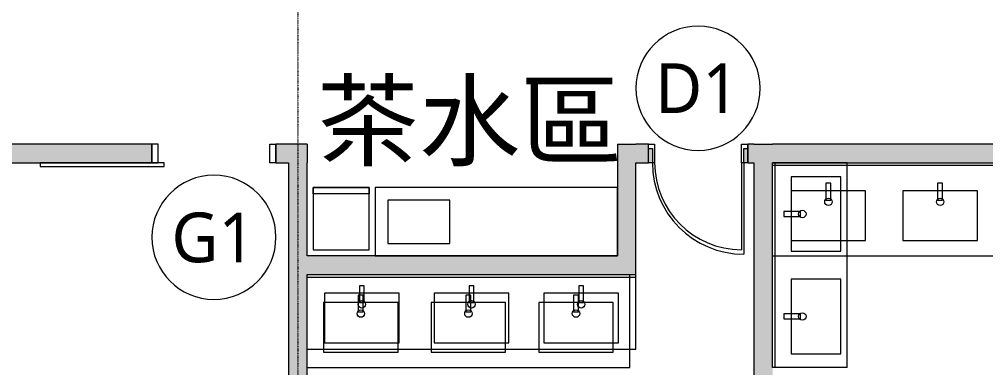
# Model space of a CAD drawing. Extents: x -32000 to 290600, y -29000 to 131250.
# Drawn here: x 250358 to 258142, y 18250 to 21055 of the extents above; entities that cross this region are included whole.
import ezdxf

# ---------------------------------------------------------------- set-up
doc = ezdxf.new("R2010")
doc.units = 0
doc.header["$LTSCALE"] = 10
doc.linetypes.add('H12PL3$0$JJP_三點線', pattern=[0.9, 0.3, -0.15, 0, -0.15, 0, -0.15, 0, -0.15])
doc.linetypes.add('XFM7P30ICA$0$H12PL3$0$JJP_三點線', pattern=[0.9, 0.3, -0.15, 0, -0.15, 0, -0.15, 0, -0.15])
for name, color, linetype in [('H12PL3$0$A-OBJE-2D', 252, 'Continuous'), ('H12PL3$0$A-OBJE-TOIL.3D', 252, 'Continuous'), ('H12PL3$0$A-WALL-IN', 252, 'Continuous'), ('H12PL3$0$Door', 252, 'Continuous'), ('H12PL3$0$S-GRID', 252, 'Continuous'), ('XFM7P30ICA$0$H12PL3$0$A-OBJE-2D', 252, 'Continuous'), ('XFM7P30ICA$0$H12PL3$0$A-OBJE-TOIL.3D', 252, 'Continuous'), ('XFM7P30ICA$0$H12PL3$0$A-TEXT-修改說明', 252, 'Continuous'), ('XFM7P30ICA$0$H12PL3$0$A-WALL-IN', 252, 'Continuous'), ('XFM7P30ICA$0$H12PL3$0$D label', 252, 'Continuous'), ('XFM7P30ICA$0$H12PL3$0$Door', 252, 'Continuous'), ('XFM7P30ICA$0$H12PL3$0$Hattch', 252, 'Continuous'), ('XFM7P30ICA$0$H12PL3$0$S-GRID', 252, 'Continuous')]:
    doc.layers.add(name, color=color, linetype=linetype)
doc.styles.add('XFM7P30ICA$0$H12PL3$0$Standard', font='isocp.shx', dxfattribs={"bigfont": 'chineset.shx'})

# ---------------------------------------------------------------- blocks, each defined once
blk = doc.blocks.new('H12PL3')
at = {"layer": 'H12PL3$0$A-OBJE-2D', "lineweight": 0}
for points in [[(253175, 19200), (253175, 19700), (252725, 19700), (252725, 19200)], [(253175, 19700), (253175, 19650), (252725, 19650), (252725, 19700)], [(253225, 19700), (253225, 19150), (255175, 19150), (255175, 19700)], [(253325, 19600), (253325, 19250), (253825, 19250), (253825, 19600)]]:
    blk.add_lwpolyline(points, close=True, dxfattribs=at)
at = {"layer": 'H12PL3$0$A-OBJE-TOIL.3D', "lineweight": 0}
for p, q in [((256425, 18250), (256425, 19900)), ((257025, 19900), (256425, 19900)), ((256445, 18250), (256445, 19900)), ((257025, 18250), (257025, 19900)), ((256975, 19787.5), (256575, 19787.5)), ((256575, 19787.5), (256575, 19187.5)), ((256975, 19187.5), (256975, 19787.5)), ((256575, 19187.5), (256975, 19187.5)), ((252675, 19000), (255325, 19000)), ((252675, 18400), (252675, 19000)), ((255325, 18400), (255325, 19000)), ((252675, 18980), (255325, 18980)), ((256975, 18962.5), (256575, 18962.5)), ((256575, 18962.5), (256575, 18362.5)), ((256975, 18362.5), (256975, 18962.5)), ((253416.67, 18850), (252816.67, 18850)), ((252816.67, 18850), (252816.67, 18450)), ((253416.67, 18450), (253416.67, 18850)), ((254300, 18850), (253700, 18850)), ((253700, 18850), (253700, 18450)), ((254300, 18450), (254300, 18850)), ((255183.33, 18850), (254583.33, 18850)), ((254583.33, 18850), (254583.33, 18450)), ((255183.33, 18450), (255183.33, 18850)), ((252816.67, 18450), (253416.67, 18450)), ((253700, 18450), (254300, 18450)), ((254583.33, 18450), (255183.33, 18450)), ((252675, 18400), (255325, 18400)), ((256575, 18362.5), (256975, 18362.5)), ((257025, 18250), (256425, 18250))]:
    blk.add_line(p, q, dxfattribs=at)
at = {"layer": 'H12PL3$0$A-OBJE-TOIL.3D', "lineweight": 0, "flags": 128}
for points in [[(256650, 19467.5), (256650, 19507.5), (256515, 19507.5), (256515, 19467.5)], [(253096.67, 18775), (253136.67, 18775), (253136.67, 18910), (253096.67, 18910)], [(253980, 18775), (254020, 18775), (254020, 18910), (253980, 18910)], [(254863.33, 18775), (254903.33, 18775), (254903.33, 18910), (254863.33, 18910)], [(256650, 18642.5), (256650, 18682.5), (256515, 18682.5), (256515, 18642.5)]]:
    blk.add_lwpolyline(points, close=True, dxfattribs=at)
at = {"layer": 'H12PL3$0$A-OBJE-TOIL.3D', "lineweight": 0}
for centre in [(256664.59, 19487.5), (253116.67, 18760.41), (254000, 18760.41), (254883.33, 18760.41), (256664.59, 18662.5)]:
    blk.add_circle(centre, 30, dxfattribs=at)
at = {"layer": 'H12PL3$0$A-WALL-IN', "lineweight": 0}
for p, q in [((251425, 19900), (251425, 20050)), ((252425, 19900), (252425, 20050)), ((255425, 19900), (255425, 20050)), ((256225, 19900), (256225, 20050))]:
    blk.add_line(p, q, dxfattribs=at)
at = {"layer": 'H12PL3$0$A-WALL-IN', "lineweight": 0, "flags": 128}
for points in [[(251425, 20050), (243300, 20050)], [(252675, 20050), (252425, 20050)], [(252675, 20050), (252675, 19900)], [(255175, 20050), (255325, 20050)], [(255175, 20050), (255175, 19150)], [(255425, 20050), (255325, 20050)], [(256275, 20050), (256225, 20050)], [(256275, 20050), (256425, 20050)], [(258275, 20050), (256425, 20050)], [(243300, 19900), (251425, 19900)], [(252425, 19900), (252525, 19900)], [(252525, 19900), (252525, 16450)], [(252675, 19150), (252675, 19900)], [(255325, 19900), (255425, 19900)], [(255325, 19150), (255325, 19900)], [(256225, 19900), (256275, 19900)], [(256275, 19900), (256275, 17025)], [(256425, 19900), (258275, 19900)], [(256425, 18250), (256425, 19900)], [(255175, 19150), (252675, 19150)], [(255325, 19000), (255325, 19150)], [(252675, 19000), (255325, 19000)], [(252675, 15460), (252675, 19000)]]:
    blk.add_lwpolyline(points, dxfattribs=at)
at = {"layer": 'H12PL3$0$Door', "lineweight": 0}
for p, q in [((251475, 20050), (251425, 20050)), ((251425, 20050), (251425, 19900)), ((251475, 19900), (251475, 20050)), ((252375, 19900), (252375, 20050)), ((252375, 20050), (252425, 20050)), ((252425, 20050), (252425, 19900)), ((255425, 20050), (255475, 20050)), ((255425, 19900), (255425, 20050)), ((255425, 19900), (255425, 20050)), ((255425, 19900), (255425, 20050)), ((255475, 20050), (255475, 19900)), ((256175, 19900), (256175, 20050)), ((256175, 20050), (256225, 20050)), ((256225, 20050), (256225, 19900)), ((256225, 19900), (256225, 20050)), ((256225, 19900), (256225, 20050)), ((251525, 19900), (250525, 19900)), ((250525, 19900), (250525, 19870)), ((250525, 19870), (251525, 19870)), ((251425, 19900), (251475, 19900)), ((251525, 19870), (251525, 19900)), ((252425, 19900), (252375, 19900)), ((255475, 19900), (255425, 19900)), ((256225, 19900), (256175, 19900)), ((256175, 19900), (256175, 19200))]:
    blk.add_line(p, q, dxfattribs=at)
blk.add_arc((256175, 19900), 700, 180, 270, dxfattribs=at)
at = {"layer": 'H12PL3$0$S-GRID', "linetype": 'H12PL3$0$JJP_三點線', "lineweight": 0}
blk.add_line((252600, 128250), (252600, -28000), dxfattribs=at)
blk = doc.blocks.new('XFM7P30ICA$0$H12PL3')
at = {"layer": 'XFM7P30ICA$0$H12PL3$0$Hattch', "linetype": 'Continuous', "lineweight": 0}
for points in [[(243300, 20050), (243300, 19900), (251425, 19900), (251425, 20050)], [(252525, 20050), (252425, 20050), (252425, 19900), (252525, 19900)], [(252525, 19900), (252675, 19900), (252675, 20050)], [(252525, 20050), (252525, 19900), (252675, 20050)], [(255175, 20050), (255325, 19900), (255325, 20050)], [(255175, 19900), (255325, 19900), (255175, 20050)], [(255325, 19900), (255425, 19900), (255425, 20050), (255325, 20050)], [(255425, 20015), (255425, 19900), (255457, 19900), (255457, 20015)], [(256225, 19900), (256225, 20015), (256193, 20015), (256193, 19900)], [(256225, 19900), (256275, 19900), (256275, 20050), (256225, 20050)], [(256275, 20050), (256425, 19900), (256425, 20050)], [(256425, 19900), (256275, 20050), (256275, 19900)], [(256425, 20050), (256425, 19900), (258275, 19900), (258275, 20050)], [(252525, 19900), (252525, 15385), (252675, 15385), (252675, 19900)], [(255175, 19900), (255175, 19150), (255325, 19150), (255325, 19900)], [(256275, 19900), (256275, 13275), (256425, 13275), (256425, 19900)], [(255175, 19150), (252675, 19150), (252675, 19000), (255175, 19000)], [(255175, 19150), (255325, 19000), (255325, 19150)], [(255175, 19000), (255325, 19000), (255175, 19150)]]:
    blk.add_hatch(color=256, dxfattribs=at).paths.add_polyline_path(points)
at = {"layer": 'XFM7P30ICA$0$H12PL3$0$A-OBJE-2D', "lineweight": 0}
for points in [[(253175, 19200), (253175, 19700), (252725, 19700), (252725, 19200)], [(253175, 19700), (253175, 19650), (252725, 19650), (252725, 19700)], [(253225, 19700), (253225, 19150), (255175, 19150), (255175, 19700)], [(253325, 19600), (253325, 19250), (253825, 19250), (253825, 19600)]]:
    blk.add_lwpolyline(points, close=True, dxfattribs=at)
at = {"layer": 'XFM7P30ICA$0$H12PL3$0$A-OBJE-TOIL.3D', "lineweight": 0}
for p, q in [((256425, 19900), (258225, 19900)), ((256425, 19150), (256425, 19900)), ((256425, 19880), (258225, 19880)), ((257175, 19675), (256575, 19675)), ((256575, 19675), (256575, 19275)), ((257175, 19275), (257175, 19675)), ((258075, 19675), (257475, 19675)), ((257475, 19675), (257475, 19275)), ((258075, 19275), (258075, 19675)), ((256575, 19275), (257175, 19275)), ((257475, 19275), (258075, 19275)), ((256425, 19150), (258225, 19150)), ((252675, 19000), (255275, 19000)), ((252675, 18250), (252675, 19000)), ((255275, 18250), (255275, 19000)), ((252675, 18980), (255275, 18980)), ((253408.33, 18775), (252808.33, 18775)), ((252808.33, 18775), (252808.33, 18375)), ((253408.33, 18375), (253408.33, 18775)), ((254275, 18775), (253675, 18775)), ((253675, 18775), (253675, 18375)), ((254275, 18375), (254275, 18775)), ((255141.67, 18775), (254541.67, 18775)), ((254541.67, 18775), (254541.67, 18375)), ((255141.67, 18375), (255141.67, 18775)), ((252808.33, 18375), (253408.33, 18375)), ((253675, 18375), (254275, 18375)), ((254541.67, 18375), (255141.67, 18375)), ((252675, 18250), (255275, 18250))]:
    blk.add_line(p, q, dxfattribs=at)
at = {"layer": 'XFM7P30ICA$0$H12PL3$0$A-OBJE-TOIL.3D', "lineweight": 0, "flags": 128}
for points in [[(256855, 19600), (256895, 19600), (256895, 19735), (256855, 19735)], [(257755, 19600), (257795, 19600), (257795, 19735), (257755, 19735)], [(253088.33, 18700), (253128.33, 18700), (253128.33, 18835), (253088.33, 18835)], [(253955, 18700), (253995, 18700), (253995, 18835), (253955, 18835)], [(254821.67, 18700), (254861.67, 18700), (254861.67, 18835), (254821.67, 18835)]]:
    blk.add_lwpolyline(points, close=True, dxfattribs=at)
at = {"layer": 'XFM7P30ICA$0$H12PL3$0$A-OBJE-TOIL.3D', "lineweight": 0}
for centre in [(256875, 19585.41), (257775, 19585.41), (253108.33, 18685.41), (253975, 18685.41), (254841.67, 18685.41)]:
    blk.add_circle(centre, 30, dxfattribs=at)
at = {"layer": 'XFM7P30ICA$0$H12PL3$0$A-WALL-IN', "lineweight": 0}
for p, q in [((251425, 19900), (251425, 20050)), ((252425, 19900), (252425, 20050)), ((255425, 20015), (255425, 20050)), ((255425, 19900), (255425, 20015)), ((256225, 20015), (256225, 20050)), ((256225, 19900), (256225, 20015))]:
    blk.add_line(p, q, dxfattribs=at)
at = {"layer": 'XFM7P30ICA$0$H12PL3$0$A-WALL-IN', "lineweight": 0, "flags": 128}
for points in [[(251425, 20050), (246450, 20050)], [(252675, 20050), (252425, 20050)], [(252675, 20050), (252675, 19900)], [(255175, 20050), (255325, 20050)], [(255175, 20050), (255175, 19150)], [(255425, 20050), (255325, 20050)], [(256275, 20050), (256225, 20050)], [(256275, 20050), (256425, 20050)], [(258275, 20050), (256425, 20050)], [(243300, 19900), (251425, 19900)], [(252425, 19900), (252525, 19900)], [(252525, 19900), (252525, 16450)], [(252675, 19150), (252675, 19900)], [(255325, 19900), (255425, 19900)], [(255325, 19150), (255325, 19900)], [(256225, 19900), (256275, 19900)], [(256275, 19900), (256275, 17025)], [(256425, 19900), (258275, 19900)], [(256425, 18250), (256425, 19900)], [(255175, 19150), (252675, 19150)], [(255325, 19000), (255325, 19150)], [(252675, 19000), (255325, 19000)], [(252675, 15460), (252675, 19000)]]:
    blk.add_lwpolyline(points, dxfattribs=at)
at = {"layer": 'XFM7P30ICA$0$H12PL3$0$D label', "lineweight": 0, "flags": 128}
for points in [[(255325, 20500, 1), (256325, 20500, 1)], [(251425, 19300, 1), (252425, 19300, 1)]]:
    blk.add_lwpolyline(points, format="xyb", close=True, dxfattribs=at)
at = {"layer": 'XFM7P30ICA$0$H12PL3$0$Door', "lineweight": 0}
for p, q in [((251475, 20050), (251425, 20050)), ((251425, 20050), (251425, 19900)), ((251475, 19900), (251475, 20050)), ((252375, 19900), (252375, 20050)), ((252375, 20050), (252425, 20050)), ((252425, 20050), (252425, 19900)), ((255425, 20015), (255425, 20050)), ((255425, 20015), (255457, 20015)), ((255425, 19900), (255425, 20015)), ((255425, 19900), (255425, 20015)), ((255425, 19900), (255425, 20015)), ((255457, 20015), (255457, 19900)), ((256193, 19900), (256193, 20015)), ((256193, 20015), (256225, 20015)), ((256225, 20015), (256225, 20050)), ((256225, 20015), (256225, 19900)), ((256225, 19900), (256225, 20015)), ((256225, 19900), (256225, 20015)), ((251525, 19900), (250525, 19900)), ((250525, 19900), (250525, 19870)), ((250525, 19870), (251525, 19870)), ((251425, 19900), (251475, 19900)), ((251525, 19870), (251525, 19900)), ((252425, 19900), (252375, 19900)), ((255457, 19900), (255425, 19900)), ((256225, 19900), (256193, 19900)), ((256193, 19900), (256193, 19164))]:
    blk.add_line(p, q, dxfattribs=at)
blk.add_arc((256193, 19900), 736, 180, 270, dxfattribs=at)
at = {"layer": 'XFM7P30ICA$0$H12PL3$0$S-GRID', "linetype": 'XFM7P30ICA$0$H12PL3$0$JJP_三點線', "lineweight": 0}
blk.add_line((252600, 128250), (252600, -28000), dxfattribs=at)
at = {"layer": 'XFM7P30ICA$0$H12PL3$0$A-TEXT-修改說明', "linetype": 'Continuous', "lineweight": 0, "insert": (252757.43, 20536.7), "char_height": 600, "attachment_point": 1, "style": 'XFM7P30ICA$0$H12PL3$0$Standard'}
blk.add_mtext('\\A1;{\\fMicrosoft JhengHei|b0|i0|c136|p34;茶水區}', dxfattribs=at)
at = {"layer": 'XFM7P30ICA$0$H12PL3$0$D label', "lineweight": 0, "char_height": 400, "attachment_point": 7, "style": 'XFM7P30ICA$0$H12PL3$0$Standard'}
for s, insert in [('\\A1;\\pt0;{\\fMicrosoft JhengHei|b0|i0|c136|p34;D1}', (255479.05, 20300)), ('\\A1;\\pt0;{\\fMicrosoft JhengHei|b0|i0|c136|p34;G1}', (251582.51, 19093.41))]:
    blk.add_mtext(s, dxfattribs=dict(at, insert=insert))
blk = doc.blocks.new('XFM7P30ICA')
blk.add_blockref('XFM7P30ICA$0$H12PL3', (0, 0))

msp = doc.modelspace()

# ---------------------------------------------------------------- block references
for name in ['H12PL3', 'XFM7P30ICA']:
    msp.add_blockref(name, (0, 0))

doc.saveas('drawing.dxf')
